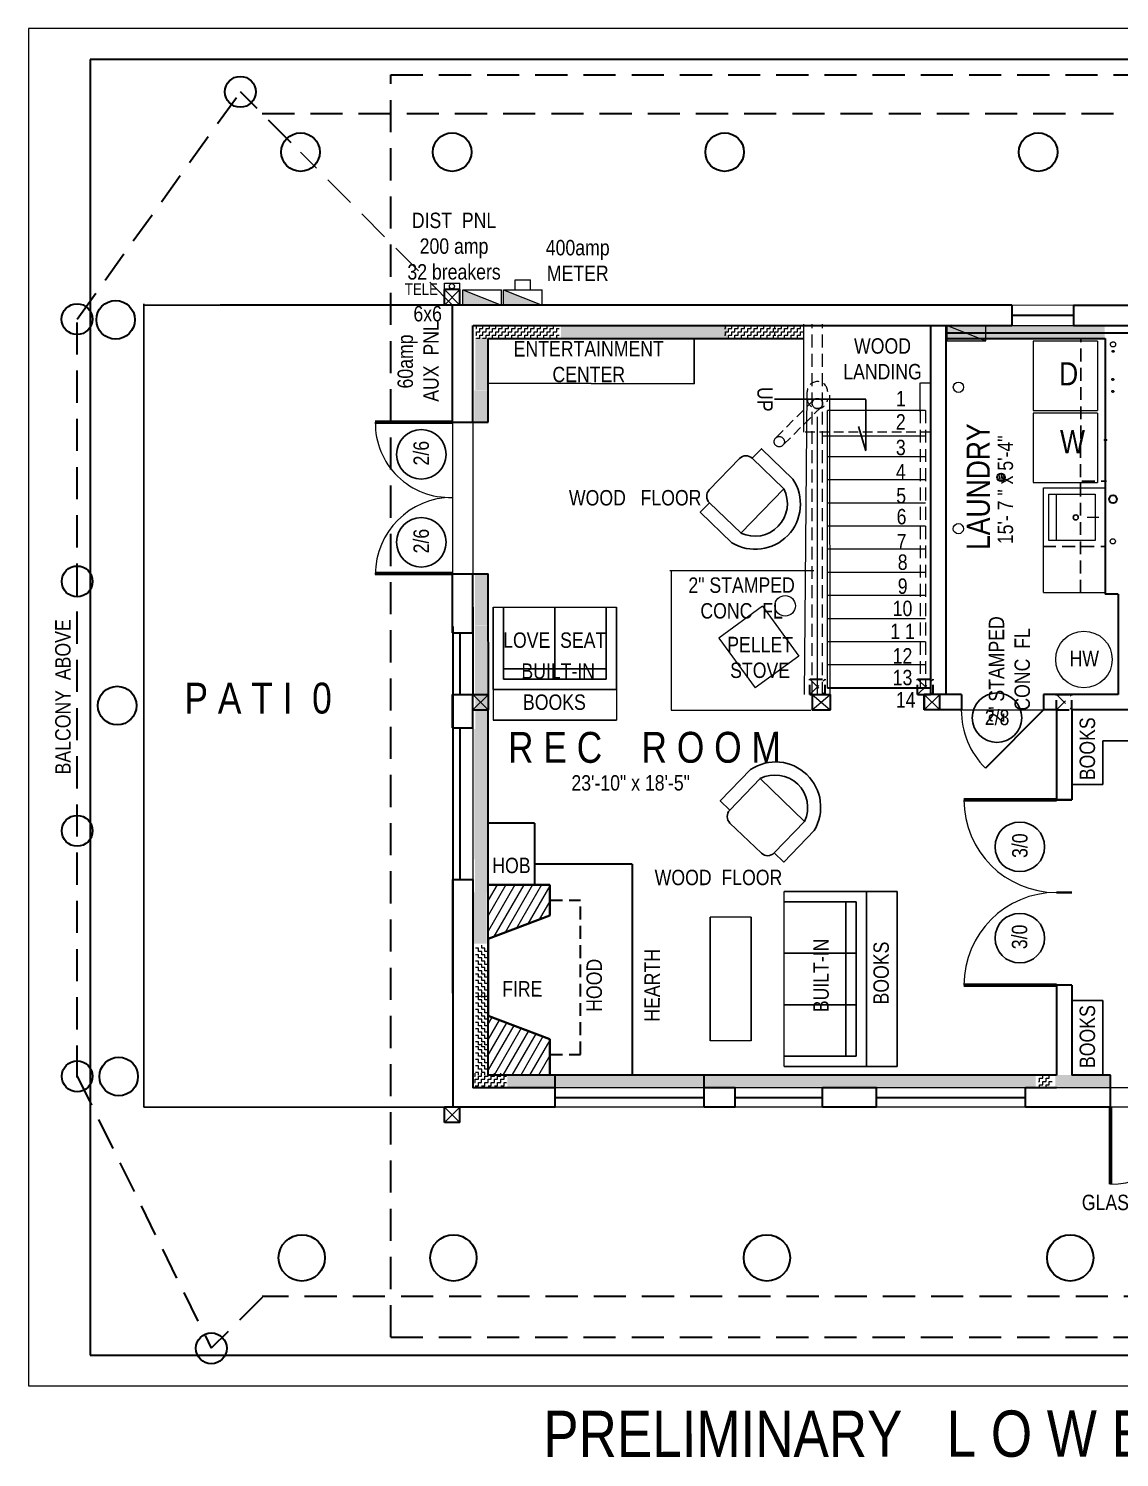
# Model space of a CAD drawing. Header units: inches. Extents: x -243 to 1912, y 329 to 1529.
# Drawn here: x -243 to 181, y 329 to 885 of the extents above; entities that cross this region are included whole.
import ezdxf

# ---------------------------------------------------------------- set-up
doc = ezdxf.new("R2010")
doc.units = ezdxf.units.IN
doc.header["$MEASUREMENT"] = 0
doc.linetypes.add('DASHDOT2', pattern=[0.5, 0.25, -0.125, 0, -0.125])
doc.linetypes.add('HIDDEN', pattern=[0.375, 0.25, -0.125])
for name, color, linetype, lineweight in [('APPLIANCES', 7, 'Continuous', 20), ('CONCRETE', 7, 'Continuous', 25), ('COUNTERTOPS', 7, 'Continuous', 20), ('DOORS', 7, 'Continuous', 60), ('ELEC SYMBOLS', 7, 'Continuous', 20), ('FURNITURE', 36, 'Continuous', 25), ('HVAC', 1, 'Continuous', 20), ('MASONRY', 14, 'Continuous', 30), ('PLUMBING', 5, 'Continuous', 20), ('ROOF', 7, 'HIDDEN', 30), ('STAIRS', 7, 'Continuous', 20), ('STAMPED  CONC  FL', 1, 'Continuous', 20), ('WALL FRAMING', 7, 'Continuous', 30), ('WALLS', 7, 'Continuous', 30), ('WINDOWS', 5, 'Continuous', 30)]:
    doc.layers.add(name, color=color, linetype=linetype, lineweight=lineweight)
for name, color, linetype in [('TEXT', 7, 'Continuous'), ('TEXT80', 15, 'Continuous'), ('TITLE BLOCK', 7, 'Continuous')]:
    doc.layers.add(name, color=color, linetype=linetype)
doc.styles.add('ARCHENT', font='technical.ttf', dxfattribs={"height": 6})

# ---------------------------------------------------------------- blocks, each defined once
blk = doc.blocks.new('A$C4B672F97')
at = {"layer": 'STAIRS', "color": 7, "linetype": 'HIDDEN', "lineweight": 9, "ltscale": 15}
for p, q in [((-3.14, 2.52), (-17.99, -12.33)), ((-0.31, -0.31), (-15.16, -15.16))]:
    blk.add_line(p, q, dxfattribs=at)
at = {"layer": 'STAIRS', "linetype": 'DASHDOT2', "lineweight": 9, "ltscale": 150}
for centre in [(-1.72, 1.1), (-16.57, -13.75)]:
    blk.add_circle(centre, 2, dxfattribs=at)
at = {"layer": 'STAIRS', "color": 7, "linetype": 'HIDDEN', "lineweight": 9, "ltscale": 15}
for centre, start, end in [((-1.72, 5.62), 0, 180), ((-1.72, 3.1), 180, 0)]:
    blk.add_arc(centre, 4, start, end, dxfattribs=at)

msp = doc.modelspace()

# ---------------------------------------------------------------- hatches: boundary and pattern name
at = {"layer": 'ELEC SYMBOLS', "linetype": 'Continuous', "lineweight": 20, "ltscale": 20}
for points in [[(-74.23, 783.28), (-74.23, 777.4), (-59.23, 777.4)], [(-58.4, 783.28), (-58.4, 777.4), (-43.4, 777.4)], [(129.19, 763.54), (114.19, 769.42), (114.19, 763.54)]]:
    msp.add_hatch(color=6, dxfattribs=at).paths.add_polyline_path(points)
at = {"layer": 'WALLS', "linetype": 'Continuous', "lineweight": 20, "ltscale": 20}
h = msp.add_hatch(dxfattribs=at)
h.set_pattern_fill('ZIGZAG', color=46, scale=10, style=0)
h.set_pattern_definition([(0, (-293.9503, -0.5141), (1.25, 1.25), [1.25, -1.25]), (90, (-292.7003, -0.5141), (-1.25, 1.25), [1.25, -1.25])])
h.paths.add_polyline_path([(-49.27, 764.38), (-49.27, 769.39), (-69.26, 769.39), (-69.26, 764.39)])
h = msp.add_hatch(dxfattribs=at)
h.set_pattern_fill('ZIGZAG', color=46, scale=10, style=0)
h.set_pattern_definition([(0, (-274.01, -0.5141), (1.25, 1.25), [1.25, -1.25]), (90, (-272.76, -0.5141), (-1.25, 1.25), [1.25, -1.25])])
h.paths.add_polyline_path([(-36.81, 764.38), (-36.81, 769.39), (-49.32, 769.39), (-49.32, 764.39)])
h = msp.add_hatch(dxfattribs=at)
h.set_pattern_fill('ZIGZAG', color=46, scale=10, style=0)
h.set_pattern_definition([(0, (-147.2187, -0.5), (1.25, 1.25), [1.25, -1.25]), (90, (-145.9687, -0.5), (-1.25, 1.25), [1.25, -1.25])])
h.paths.add_polyline_path([(10.46, 769.41), (-33.54, 769.42), (-33.54, 764.42), (10.46, 764.41)])
h.paths.add_polyline_path([(-33.54, 769.42), (-36.03, 769.42), (-36.03, 764.42), (-33.54, 764.42)])
h.paths.add_polyline_path([(14.46, 769.41), (10.46, 769.41), (10.46, 764.41), (14.46, 764.41)])
h.paths.add_polyline_path([(16.97, 769.41), (14.46, 769.41), (14.46, 764.41), (16.97, 764.41)])
h.paths.add_polyline_path([(28.47, 769.4), (16.97, 769.41), (16.97, 764.41), (28.47, 764.4)])
h.paths.add_polyline_path([(158.46, 769.4), (154.46, 769.4), (154.46, 764.39), (158.46, 764.39)])
h.paths.add_polyline_path([(175.47, 769.4), (158.46, 769.4), (158.46, 764.39), (175.47, 764.39)])
h.paths.add_polyline_path([(113.63, 769.4), (113.63, 764.4), (154.46, 764.39), (154.46, 769.4)])
h = msp.add_hatch(dxfattribs=at)
h.set_pattern_fill('ZIGZAG', color=46, scale=10, style=0)
h.set_pattern_definition([(0, (-197.1369, -0.5141), (1.25, 1.25), [1.25, -1.25]), (90, (-195.8869, -0.5141), (-1.25, 1.25), [1.25, -1.25])])
h.paths.add_polyline_path([(47.55, 764.38), (47.55, 769.39), (27.55, 769.39), (27.55, 764.39)])
h = msp.add_hatch(dxfattribs=at)
h.set_pattern_fill('ZIGZAG', color=46, scale=10, style=0)
h.set_pattern_definition([(0, (-177.8378, -0.5141), (1.25, 1.25), [1.25, -1.25]), (90, (-176.5878, -0.5141), (-1.25, 1.25), [1.25, -1.25])])
h.paths.add_polyline_path([(58.26, 764.38), (58.26, 769.39), (46.85, 769.39), (46.85, 764.39)])
h = msp.add_hatch(dxfattribs=at)
h.set_pattern_fill('ZIGZAG', color=46, scale=10, angle=90, style=0)
h.set_pattern_definition([(90, (700.4921, 470.9904), (-1.25, 1.25), [1.25, -1.25]), (180, (700.4921, 472.2404), (-1.25, -1.25), [1.25, -1.25])])
h.paths.add_polyline_path([(-69.42, 628.67), (-69.42, 584.67), (-64.42, 584.67), (-64.42, 628.67)])
h.paths.add_polyline_path([(-69.42, 584.67), (-69.42, 582.18), (-64.42, 582.18), (-64.42, 584.67)])
h.paths.add_polyline_path([(-69.42, 632.67), (-69.42, 628.67), (-64.42, 628.67), (-64.42, 632.67)])
h.paths.add_polyline_path([(-69.41, 744.31), (-64.4, 744.31), (-64.4, 764.68), (-69.41, 764.68)])
h.paths.add_polyline_path([(-64.42, 632.94), (-69.42, 632.94), (-69.42, 632.67), (-64.42, 632.67)])
h = msp.add_hatch(dxfattribs=at)
h.set_pattern_fill('ZIGZAG', color=46, scale=10, angle=90, style=0)
h.set_pattern_definition([(90, (700.097, 450.5605), (-1.25, 1.25), [1.25, -1.25]), (180, (700.097, 451.8105), (-1.25, -1.25), [1.25, -1.25])])
h.paths.add_polyline_path([(-69.81, 608.24), (-69.82, 564.24), (-64.82, 564.24), (-64.81, 608.24)])
h.paths.add_polyline_path([(-69.82, 564.24), (-69.82, 561.75), (-64.82, 561.75), (-64.82, 564.24)])
h.paths.add_polyline_path([(-69.81, 612.24), (-69.81, 608.24), (-64.81, 608.24), (-64.81, 612.24)])
h.paths.add_polyline_path([(-64.81, 612.51), (-69.81, 612.51), (-69.81, 612.24), (-64.81, 612.24)])
h.paths.add_polyline_path([(-69.8, 731.9), (-64.8, 731.9), (-64.8, 744.25), (-69.8, 744.25)])
h = msp.add_hatch(dxfattribs=at)
h.set_pattern_fill('ZIGZAG', color=46, scale=10, angle=90, style=0)
h.set_pattern_definition([(90, (700.392, 379.2916), (-1.25, 1.25), [1.25, -1.25]), (180, (700.392, 380.5416), (-1.25, -1.25), [1.25, -1.25])])
h.paths.add_polyline_path([(-69.51, 652.95), (-64.5, 652.95), (-64.5, 672.98), (-69.51, 672.98)])
h.paths.add_polyline_path([(-69.52, 536.93), (-64.52, 536.93), (-64.52, 536.97), (-69.52, 536.97)])
h = msp.add_hatch(dxfattribs=at)
h.set_pattern_fill('ZIGZAG', color=46, scale=10, angle=90, style=0)
h.set_pattern_definition([(90, (700.392, 359.1093), (-1.25, 1.25), [1.25, -1.25]), (180, (700.392, 360.3593), (-1.25, -1.25), [1.25, -1.25])])
h.paths.add_polyline_path([(-69.51, 632.77), (-64.5, 632.77), (-64.5, 652.8), (-69.51, 652.8)])
h.paths.add_polyline_path([(-69.52, 516.74), (-64.52, 516.74), (-64.52, 516.79), (-69.52, 516.79)])
h = msp.add_hatch(dxfattribs=at)
h.set_pattern_fill('ZIGZAG', color=46, scale=10, angle=90, style=0)
h.set_pattern_definition([(90, (700.392, 338.9417), (-1.25, 1.25), [1.25, -1.25]), (180, (700.392, 340.1917), (-1.25, -1.25), [1.25, -1.25])])
h.paths.add_polyline_path([(-69.52, 496.58), (-64.52, 496.58), (-64.52, 496.63), (-69.52, 496.63)])
h.paths.add_polyline_path([(-69.51, 625.9), (-64.5, 625.9), (-64.5, 632.63), (-69.51, 632.63)])
h = msp.add_hatch(dxfattribs=at)
h.set_pattern_fill('ZIGZAG', color=46, scale=10, angle=90, style=0)
h.set_pattern_definition([(90, (700.392, 275.12), (-1.25, 1.25), [1.25, -1.25]), (180, (700.392, 276.37), (-1.25, -1.25), [1.25, -1.25])])
h.paths.add_polyline_path([(-69.51, 548.78), (-64.5, 548.78), (-64.5, 568.81), (-69.51, 568.81)])
h.paths.add_polyline_path([(-69.52, 432.76), (-64.52, 432.76), (-64.52, 432.8), (-69.52, 432.8)])
h = msp.add_hatch(dxfattribs=at)
h.set_pattern_fill('ZIGZAG', color=46, scale=10, angle=90, style=0)
h.set_pattern_definition([(90, (699.8932, 255.2654), (-1.25, 1.25), [1.25, -1.25]), (180, (699.8932, 256.5154), (-1.25, -1.25), [1.25, -1.25])])
h.paths.add_polyline_path([(-70.01, 528.93), (-65, 528.93), (-65, 548.95), (-70.01, 548.95)])
h.paths.add_polyline_path([(-70.01, 412.9), (-65.01, 412.9), (-65.01, 412.95), (-70.01, 412.95)])
h = msp.add_hatch(dxfattribs=at)
h.set_pattern_fill('ZIGZAG', color=46, scale=10, angle=90, style=0)
h.set_pattern_definition([(90, (700.5881, 234.691), (-1.25, 1.25), [1.25, -1.25]), (180, (700.5881, 235.941), (-1.25, -1.25), [1.25, -1.25])])
h.paths.add_polyline_path([(-69.31, 508.01), (-64.31, 508.01), (-64.3, 528.38), (-69.31, 528.38)])
h = msp.add_hatch(dxfattribs=at)
h.set_pattern_fill('ZIGZAG', color=46, scale=10, angle=90, style=0)
h.set_pattern_definition([(90, (700.5881, 215.8317), (-1.25, 1.25), [1.25, -1.25]), (180, (700.5881, 217.0817), (-1.25, -1.25), [1.25, -1.25])])
h.paths.add_polyline_path([(-69.31, 489.15), (-64.31, 489.15), (-64.3, 509.52), (-69.31, 509.52)])
h = msp.add_hatch(dxfattribs=at)
h.set_pattern_fill('ZIGZAG', color=46, scale=10, angle=90, style=0)
h.set_pattern_definition([(90, (700.5881, 196.42), (-1.25, 1.25), [1.25, -1.25]), (180, (700.5881, 197.67), (-1.25, -1.25), [1.25, -1.25])])
h.paths.add_polyline_path([(-69.31, 477.9), (-64.31, 477.9), (-64.3, 490.11), (-69.31, 490.11)])
h = msp.add_hatch(dxfattribs=at)
h.set_pattern_fill('ZIGZAG', color=46, scale=10, style=0)
h.set_pattern_definition([(0, (-294.4676, -291.2604), (1.25, 1.25), [1.25, -1.25]), (90, (-293.2176, -291.2604), (-1.25, 1.25), [1.25, -1.25])])
h.paths.add_polyline_path([(-57.27, 473.64), (-57.27, 478.64), (-69.78, 478.64), (-69.78, 473.64)])
h = msp.add_hatch(dxfattribs=at)
h.set_pattern_fill('ZIGZAG', color=46, scale=10, style=0)
h.set_pattern_definition([(0, (-310.6555, -0.0402), (1.25, 1.25), [1.25, -1.25]), (90, (-309.4055, -0.0402), (-1.25, 1.25), [1.25, -1.25])])
h.paths.add_polyline_path([(-52.97, 477.86), (-56.97, 477.86), (-56.97, 472.86), (-52.97, 472.86)])
h.paths.add_polyline_path([(-8.97, 477.86), (-52.97, 477.86), (-52.97, 472.86), (-8.97, 472.86)])
h.paths.add_polyline_path([(-4.97, 477.86), (-8.97, 477.86), (-8.97, 472.86), (-4.97, 472.86)])
h.paths.add_polyline_path([(-3.47, 477.86), (-4.97, 477.86), (-4.97, 472.86), (-3.47, 472.86)])
h.paths.add_polyline_path([(29.53, 477.86), (-3.47, 477.86), (-3.47, 472.86), (29.53, 472.86)])
h.paths.add_polyline_path([(39.03, 477.86), (29.53, 477.86), (29.53, 472.86), (39.03, 472.86)])
h.paths.add_polyline_path([(43.03, 477.86), (39.03, 477.86), (39.03, 472.86), (43.03, 472.86)])
h.paths.add_polyline_path([(56.03, 477.86), (43.03, 477.86), (43.03, 472.86), (56.03, 472.86)])
h.paths.add_polyline_path([(63.75, 477.86), (63.75, 472.86), (85.03, 472.86), (85.03, 477.86)])
h = msp.add_hatch(dxfattribs=at)
h.set_pattern_fill('ZIGZAG', color=46, scale=10, style=0)
h.set_pattern_definition([(0, (-218.1047, -0.0402), (1.25, 1.25), [1.25, -1.25]), (90, (-216.8547, -0.0402), (-1.25, 1.25), [1.25, -1.25])])
h.paths.add_polyline_path([(39.58, 477.86), (35.58, 477.86), (35.58, 472.86), (39.58, 472.86)])
h.paths.add_polyline_path([(83.58, 477.86), (39.58, 477.86), (39.58, 472.86), (83.58, 472.86)])
h.paths.add_polyline_path([(87.58, 477.86), (83.58, 477.86), (83.58, 472.86), (87.58, 472.86)])
h.paths.add_polyline_path([(89.08, 477.86), (87.58, 477.86), (87.58, 472.86), (89.08, 472.86)])
h.paths.add_polyline_path([(122.08, 477.86), (89.08, 477.86), (89.08, 472.86), (122.08, 472.86)])
h.paths.add_polyline_path([(131.58, 477.86), (122.08, 477.86), (122.08, 472.86), (131.58, 472.86)])
h.paths.add_polyline_path([(135.58, 477.86), (131.58, 477.86), (131.58, 472.86), (135.58, 472.86)])
h.paths.add_polyline_path([(148.58, 477.86), (135.58, 477.86), (135.58, 472.86), (148.58, 472.86)])
h.paths.add_polyline_path([(21.29, 477.86), (21.29, 472.86), (35.58, 472.86), (35.58, 477.86)])
h.paths.add_polyline_path([(156.3, 477.86), (156.3, 472.86), (177.58, 472.86), (177.58, 477.86)])
h = msp.add_hatch(dxfattribs=at)
h.set_pattern_fill('ZIGZAG', color=46, scale=10, style=0)
h.set_pattern_definition([(360, (-123.604, -292.1177), (1.25, 1.25), [1.25, -1.25]), (90, (-122.354, -292.1177), (-1.25, 1.25), [1.25, -1.25])])
h.paths.add_polyline_path([(154.96, 472.78), (154.96, 477.78), (149.72, 477.78), (149.72, 472.78)])

# ---------------------------------------------------------------- linework, layer by layer
at = {"layer": 'APPLIANCES', "color": 7, "linetype": 'Continuous', "lineweight": 20, "ltscale": 20}
for p, q in [((172.68, 763.36), (147.68, 763.36)), ((147.68, 763.36), (147.68, 736.36)), ((172.68, 763.36), (172.68, 736.36)), ((147.68, 736.36), (172.68, 736.36)), ((172.68, 735.39), (147.68, 735.39)), ((147.68, 735.39), (147.68, 708.39)), ((172.68, 735.39), (172.68, 708.39)), ((147.68, 708.39), (172.68, 708.39))]:
    msp.add_line(p, q, dxfattribs=at)
at = {"layer": 'CONCRETE', "ltscale": 15}
for p, q in [((-198.32, 465.4), (-198.32, 777.9)), ((-198.32, 777.4), (-78.32, 777.4)), ((-78.32, 465.4), (-198.32, 465.4))]:
    msp.add_line(p, q, dxfattribs=at)
at = {"layer": 'COUNTERTOPS', "linetype": 'Continuous', "ltscale": 20}
for p, q in [((151.68, 665.55), (151.69, 706.26)), ((151.69, 706.26), (175.68, 706.26)), ((151.68, 665.55), (175.68, 665.55))]:
    msp.add_line(p, q, dxfattribs=at)
at = {"layer": 'DOORS', "color": 5, "linetype": 'Continuous', "ltscale": 15}
for p, q in [((-78.32, 731.9), (-108.32, 731.9)), ((-78.32, 672.99), (-108.32, 672.99)), ((177.67, 465.4), (177.67, 435.4))]:
    msp.add_line(p, q, dxfattribs=at)
at = {"layer": 'DOORS', "linetype": 'Continuous', "ltscale": 15}
for p, q in [((156.68, 584.9), (120.68, 584.9)), ((156.68, 512.9), (120.68, 512.9))]:
    msp.add_line(p, q, dxfattribs=at)
at = {"layer": 'DOORS', "color": 7, "linetype": 'Continuous', "lineweight": 5, "ltscale": 15}
for centre, radius, start, end in [((-79.49, 731.41), 28.83, 179.0338, 272.3331), ((-78.32, 672.58), 30, 90, 180), ((156.68, 584.9), 36, 180, 270), ((156.68, 512.9), 36, 90, 180), ((177.67, 465.4), 30, 270, 0)]:
    msp.add_arc(centre, radius, start, end, dxfattribs=at)
at = {"layer": 'DOORS', "linetype": 'Continuous', "lineweight": 5, "ltscale": 15}
msp.add_arc((151.66, 619.9), 32, 180, 225.0317, dxfattribs=at)
at = {"layer": 'ELEC SYMBOLS', "color": 6, "linetype": 'Continuous', "lineweight": 20, "ltscale": 20}
for p, q in [((-81.36, 783.41), (-81.4, 785.86)), ((-81.4, 785.86), (-75.4, 785.86)), ((-75.42, 783.39), (-75.4, 785.86)), ((-53.9, 783.28), (-53.9, 787.16)), ((-53.9, 787.16), (-47.9, 787.16)), ((-47.9, 783.28), (-47.9, 787.16)), ((-74.23, 777.4), (-74.23, 783.28)), ((-74.23, 783.28), (-59.23, 783.28)), ((-74.23, 783.28), (-59.23, 777.4)), ((-59.23, 777.4), (-59.23, 783.28)), ((-58.4, 777.4), (-58.4, 783.28)), ((-58.4, 783.28), (-43.4, 783.28)), ((-58.4, 783.28), (-43.4, 777.4)), ((-43.4, 777.4), (-43.4, 783.28)), ((114.19, 763.54), (114.19, 769.42)), ((114.19, 769.42), (129.19, 769.42)), ((114.19, 769.42), (129.19, 763.54)), ((129.19, 763.54), (129.19, 769.42)), ((114.19, 763.54), (129.19, 763.54))]:
    msp.add_line(p, q, dxfattribs=at)
at = {"layer": 'ELEC SYMBOLS', "color": 6, "lineweight": 20, "ltscale": 15}
msp.add_circle((-78.51, 784.74), 1, dxfattribs=at)
at = {"layer": 'FURNITURE', "linetype": 'Continuous', "ltscale": 15}
for p, q in [((15.68, 764.39), (15.68, 746.8)), ((174.68, 607.9), (174.68, 590.9)), ((174.68, 506.9), (174.68, 477.9))]:
    msp.add_line(p, q, dxfattribs=at)
at = {"layer": 'FURNITURE', "linetype": 'HIDDEN', "ltscale": 20}
for p, q in [((166.01, 665.49), (166.17, 764.41)), ((166.6, 708.93), (176.16, 708.93)), ((151.41, 683.55), (175.68, 683.55))]:
    msp.add_line(p, q, dxfattribs=at)
at = {"layer": 'FURNITURE', "ltscale": 15}
for p, q in [((15.68, 746.8), (-64.44, 746.97)), ((207.67, 607.9), (174.68, 607.9)), ((174.68, 590.9), (162.68, 590.9)), ((174.68, 506.9), (162.68, 506.9))]:
    msp.add_line(p, q, dxfattribs=at)
at = {"layer": 'FURNITURE', "linetype": 'Continuous', "ltscale": 0.75}
for p, q in [((21.57, 705.49), (33.33, 717.7)), ((50.61, 705.97), (33.95, 688.67)), ((41.4, 593.2), (58.7, 576.55)), ((41.88, 564.17), (29.67, 575.93))]:
    msp.add_line(p, q, dxfattribs=at)
at = {"layer": 'FURNITURE', "linetype": 'Continuous', "ltscale": 20}
for p, q in [((-62.44, 627.9), (-62.44, 659.9)), ((-58.44, 631.9), (-58.44, 659.9)), ((-38.44, 659.9), (-38.44, 631.9)), ((-18.44, 659.9), (-18.44, 631.9)), ((-14.44, 659.9), (-14.44, 627.9)), ((-18.44, 635.9), (-58.44, 635.9)), ((-18.44, 631.9), (-58.44, 631.9)), ((-14.44, 627.9), (-62.44, 627.9)), ((-14.44, 615.9), (-62.44, 615.9)), ((50.74, 549.24), (94.74, 549.24)), ((50.74, 545.24), (78.74, 545.24)), ((74.74, 545.24), (74.74, 485.24)), ((78.74, 545.24), (78.74, 485.24)), ((82.74, 549.24), (82.74, 481.24)), ((94.74, 549.24), (94.74, 481.24)), ((21.9, 539.24), (21.9, 491.24)), ((37.9, 539.24), (37.9, 491.24)), ((50.74, 525.24), (78.74, 525.24)), ((50.74, 505.24), (78.74, 505.24)), ((50.74, 505.24), (78.74, 505.24)), ((50.74, 505.24), (78.74, 505.24)), ((78.74, 485.24), (50.74, 485.24)), ((50.74, 485.24), (78.74, 485.24)), ((50.74, 485.24), (78.74, 485.24)), ((94.74, 481.24), (50.74, 481.24))]:
    msp.add_line(p, q, dxfattribs=at)
at = {"layer": 'FURNITURE', "color": 46, "linetype": 'Continuous', "lineweight": 20, "ltscale": 20}
for p, q in [((-62.44, 659.9), (-14.44, 659.9)), ((50.74, 481.24), (50.74, 549.24))]:
    msp.add_line(p, q, dxfattribs=at)
at = {"layer": 'FURNITURE', "linetype": 'Continuous', "lineweight": 9, "ltscale": 20}
for p, q in [((-62.44, 627.9), (-62.44, 615.9)), ((-14.44, 627.9), (-14.44, 615.9)), ((37.9, 539.24), (21.9, 539.24)), ((37.9, 491.24), (21.9, 491.24))]:
    msp.add_line(p, q, dxfattribs=at)
at = {"layer": 'FURNITURE', "linetype": 'Continuous', "ltscale": 0.75}
for points in [[(50.61, 705.97), (50.61, 705.97), (38.32, 717.79), (41.89, 721.5), (54.18, 709.67)], [(33.97, 688.67), (33.97, 688.67), (21.68, 700.5), (18.11, 696.79), (30.4, 684.96)], [(41.4, 593.2), (41.4, 593.2), (29.58, 580.92), (25.87, 584.49), (37.7, 596.77)], [(58.7, 576.56), (58.7, 576.56), (46.87, 564.28), (50.58, 560.71), (62.41, 572.99)]]:
    msp.add_lwpolyline(points, dxfattribs=at)
for centre, radius, start, end in [((35.87, 715.25), 3.53, 46.0859, 136.0859), ((39.5, 699.99), 17.58, 238.7663, 33.4056), ((39.31, 700.17), 12.69, 245.0105, 27.1613), ((24.13, 703.04), 3.53, 136.0859, 226.0859), ((47.38, 582.09), 17.58, 328.7663, 123.4056), ((47.2, 581.91), 12.69, 335.0105, 117.1613), ((32.12, 578.47), 3.53, 136.0859, 226.0859), ((44.33, 566.73), 3.53, 226.0859, 316.0859)]:
    msp.add_arc(centre, radius, start, end, dxfattribs=at)
at = {"layer": 'HVAC', "ltscale": 15}
for p, q in [((42.32, 660.26), (25.35, 647.89)), ((42.32, 660.26), (56.45, 640.87)), ((25.35, 647.89), (39.48, 628.5)), ((56.45, 640.87), (39.48, 628.5))]:
    msp.add_line(p, q, dxfattribs=at)
at = {"layer": 'HVAC', "lineweight": 20, "ltscale": 15}
msp.add_circle((51.12, 660.41), 4, dxfattribs=at)
at = {"layer": 'MASONRY', "color": 1, "linetype": 'Continuous', "lineweight": 30, "ltscale": 15}
for p, q in [((-46.44, 575.9), (-64.44, 575.9)), ((-8.44, 559.9), (-46.44, 559.9))]:
    msp.add_line(p, q, dxfattribs=at)
at = {"layer": 'MASONRY', "color": 1, "linetype": 'Continuous', "lineweight": 30, "ltscale": 20}
for p, q in [((-46.44, 575.9), (-46.44, 551.9)), ((-8.44, 559.9), (-8.44, 477.9))]:
    msp.add_line(p, q, dxfattribs=at)
at = {"layer": 'MASONRY', "color": 1, "linetype": 'Continuous', "lineweight": 40, "ltscale": 15}
for p, q in [((-40.44, 551.9), (-64.44, 551.9)), ((-40.44, 551.9), (-40.44, 539.9)), ((-64.44, 530.9), (-64.44, 500.9)), ((-40.44, 491.9), (-40.44, 477.9))]:
    msp.add_line(p, q, dxfattribs=at)
at = {"layer": 'MASONRY', "color": 1, "linetype": 'Continuous', "lineweight": 9, "ltscale": 20}
for p, q in [((-54.05, 551.9), (-64.44, 533.9)), ((-60.97, 551.9), (-64.44, 545.9)), ((-57.51, 551.9), (-64.44, 539.9)), ((-50.58, 551.9), (-62.23, 531.73)), ((-47.12, 551.9), (-57.81, 533.39)), ((-43.65, 551.9), (-53.38, 535.04)), ((-40.44, 551.47), (-48.96, 536.7)), ((-40.44, 545.47), (-44.54, 538.36)), ((-63.01, 500.37), (-64.44, 497.9)), ((-60.17, 499.3), (-64.44, 491.9)), ((-57.32, 498.23), (-64.44, 485.9)), ((-54.47, 497.16), (-64.44, 479.9)), ((-51.62, 496.09), (-62.13, 477.9)), ((-48.78, 495.03), (-58.66, 477.9)), ((-45.93, 493.96), (-55.2, 477.9)), ((-43.08, 492.89), (-51.74, 477.9)), ((-40.44, 491.47), (-48.27, 477.9)), ((-40.44, 485.47), (-44.81, 477.9))]:
    msp.add_line(p, q, dxfattribs=at)
at = {"layer": 'MASONRY', "color": 1, "linetype": 'HIDDEN', "lineweight": 30, "ltscale": 20}
for p, q in [((-40.44, 545.9), (-28.44, 545.9)), ((-28.44, 485.9), (-28.44, 545.9)), ((-40.44, 485.9), (-28.44, 485.9))]:
    msp.add_line(p, q, dxfattribs=at)
at = {"layer": 'MASONRY', "color": 1, "linetype": 'Continuous', "lineweight": 40, "ltscale": 20}
for p, q in [((-40.44, 539.9), (-64.44, 530.9)), ((-40.44, 491.9), (-64.44, 500.9))]:
    msp.add_line(p, q, dxfattribs=at)
at = {"layer": 'PLUMBING', "color": 3, "linetype": 'Continuous', "lineweight": 20, "ltscale": 20}
for p, q in [((135.13, 711.53), (135.08, 709.24)), ((134.42, 711.13), (134.45, 709.74)), ((135.82, 711.1), (135.73, 709.72))]:
    msp.add_line(p, q, dxfattribs=at)
at = {"layer": 'PLUMBING', "color": 3, "linetype": 'Continuous', "lineweight": 30, "ltscale": 20}
msp.add_line((135.13, 710.41), (135.13, 710.41), dxfattribs=at)
msp.add_line((135.13, 710.41), (135.13, 710.41), dxfattribs=at)
at = {"layer": 'PLUMBING'}
for p, q in [((153.68, 703.81), (171.68, 703.81)), ((153.68, 685.81), (153.68, 703.81)), ((156.68, 685.81), (156.68, 703.81)), ((171.68, 703.81), (171.68, 685.81)), ((171.68, 685.81), (153.68, 685.81))]:
    msp.add_line(p, q, dxfattribs=at)
at = {"layer": 'PLUMBING', "lineweight": 9}
msp.add_line((173.18, 694.81), (168.68, 694.81), dxfattribs=at)
at = {"layer": 'PLUMBING', "linetype": 'HIDDEN', "lineweight": 20, "ltscale": 25}
for centre, radius in [((178.72, 762.09), 1), ((178.72, 759.4), 0.375), ((178.6, 748.48), 0.375), ((178.6, 743.81), 0.375)]:
    msp.add_circle(centre, radius, dxfattribs=at)
at = {"layer": 'PLUMBING', "color": 3, "lineweight": 20, "ltscale": 15}
for centre in [(118.55, 745.42), (118.55, 745.42), (118.52, 690.42), (118.52, 690.42)]:
    msp.add_circle(centre, 2, dxfattribs=at)
at = {"layer": 'PLUMBING', "color": 128, "linetype": 'HIDDEN', "lineweight": 20, "ltscale": 25}
msp.add_circle((175.76, 724.93), 0.375, dxfattribs=at)
at = {"layer": 'PLUMBING', "color": 3, "linetype": 'Continuous', "lineweight": 30, "ltscale": 15}
msp.add_circle((135.13, 710.41), 1.5, dxfattribs=at)
at = {"layer": 'PLUMBING', "linetype": 'Continuous', "lineweight": 30, "ltscale": 15}
msp.add_circle((178.69, 701.9), 1.5, dxfattribs=at)
at = {"layer": 'PLUMBING', "lineweight": -3}
msp.add_circle((164.18, 694.81), 1, dxfattribs=at)
at = {"layer": 'PLUMBING', "lineweight": 20, "ltscale": 15}
msp.add_circle((178.61, 685.5), 1, dxfattribs=at)
at = {"layer": 'PLUMBING', "linetype": 'Continuous', "lineweight": 20, "ltscale": 15}
msp.add_circle((167.38, 639.57), 11, dxfattribs=at)
at = {"layer": 'ROOF', "linetype": 'HIDDEN', "ltscale": 50}
for p, q in [((-102.32, 375.9), (-102.32, 866.9)), ((-102.32, 866.9), (425.68, 866.9)), ((-102.32, 375.9), (425.68, 375.9))]:
    msp.add_line(p, q, dxfattribs=at)
at = {"layer": 'STAIRS', "linetype": 'Continuous', "lineweight": 20, "ltscale": 15}
for p, q in [((58.26, 769.92), (58.24, 727.92)), ((103.72, 735.94), (103.72, 747.17)), ((58.68, 625.9), (59.68, 743.63)), ((68.68, 625.9), (68.55, 742.31)), ((63.68, 625.9), (63.68, 733.9)), ((67.61, 628.4), (67.61, 736.4)), ((105.68, 726.4), (65.43, 726.4))]:
    msp.add_line(p, q, dxfattribs=at)
at = {"layer": 'STAIRS', "color": 7, "linetype": 'Continuous', "lineweight": 9, "ltscale": 20}
msp.add_line((103.78, 747.17), (107.78, 747.17), dxfattribs=at)
msp.add_line((103.78, 747.17), (107.78, 747.17), dxfattribs=at)
at = {"layer": 'STAIRS', "lineweight": 20, "ltscale": 15}
for p, q in [((105.68, 736.4), (67.61, 736.4)), ((105.68, 718.4), (67.61, 718.4)), ((105.68, 709.4), (67.61, 709.4)), ((105.68, 700.4), (67.61, 700.4)), ((105.68, 691.4), (67.61, 691.4)), ((105.68, 682.4), (67.61, 682.4)), ((105.68, 673.4), (67.61, 673.4)), ((105.68, 664.4), (67.61, 664.4)), ((105.68, 655.4), (67.61, 655.4)), ((105.68, 646.4), (67.61, 646.4)), ((105.68, 637.4), (67.61, 637.4))]:
    msp.add_line(p, q, dxfattribs=at)
at = {"layer": 'STAIRS', "linetype": 'HIDDEN', "lineweight": 9, "ltscale": 20}
for p, q in [((103.72, 736.4), (103.72, 628.4)), ((105.68, 736.4), (105.68, 628.4))]:
    msp.add_line(p, q, dxfattribs=at)
at = {"layer": 'STAIRS', "linetype": 'HIDDEN', "lineweight": 20, "ltscale": 15}
msp.add_line((107.63, 727.92), (58.24, 727.92), dxfattribs=at)
at = {"layer": 'STAMPED  CONC  FL', "ltscale": 15}
for p, q in [((62.27, 674.03), (6.27, 674.03)), ((6.83, 674.03), (6.83, 619.77)), ((6.83, 619.77), (61.27, 619.77))]:
    msp.add_line(p, q, dxfattribs=at)
at = {"layer": 'TEXT', "linetype": 'Continuous', "ltscale": 15}
for p, q in [((46.99, 740.82), (82.57, 740.82)), ((82.57, 740.71), (82.57, 720.96)), ((82.57, 720.74), (79.71, 730.21))]:
    msp.add_line(p, q, dxfattribs=at)
for centre in [(-90.42, 719.33), (-90.42, 685.13), (133.55, 616.89), (142.43, 566.66), (142.43, 531.14)]:
    msp.add_circle(centre, 9.63, dxfattribs=at)
at = {"layer": 'TITLE BLOCK', "color": 7, "linetype": 'Continuous', "lineweight": 0, "ltscale": 0.5}
for p, q in [((572.77, 884.95), (-243.22, 884.95)), ((-243.22, 884.95), (-243.22, 356.95)), ((-243.22, 356.95), (572.77, 356.95))]:
    msp.add_line(p, q, dxfattribs=at)
at = {"layer": 'TITLE BLOCK', "color": 7, "linetype": 'Continuous', "lineweight": 30, "ltscale": 0.5}
for p, q in [((-219.22, 872.95), (-219.22, 368.95)), ((560.77, 872.95), (-219.22, 872.95)), ((-219.22, 368.95), (560.77, 368.95))]:
    msp.add_line(p, q, dxfattribs=at)
at = {"layer": 'WALL FRAMING', "linetype": 'HIDDEN', "ltscale": 50}
for p, q in [((-224.37, 771.91), (-160.83, 860.35)), ((-141.03, 840.55), (-160.83, 860.35)), ((-152.32, 851.9), (401.68, 851.9)), ((-224.32, 476.9), (-224.37, 771.91)), ((-224.32, 477.4), (-172.12, 371.6)), ((-152.32, 391.4), (-172.12, 371.6)), ((401.68, 391.77), (-152.32, 391.77))]:
    msp.add_line(p, q, dxfattribs=at)
at = {"layer": 'WALL FRAMING', "linetype": 'HIDDEN', "lineweight": 9, "ltscale": 50}
msp.add_line((-78.32, 777.4), (-137.42, 836.9), dxfattribs=at)
at = {"layer": 'WALL FRAMING', "ltscale": 15}
for p, q in [((-81.45, 777.4), (-81.45, 783.4)), ((-75.45, 783.4), (-81.45, 783.4)), ((-81.45, 777.4), (-81.45, 783.4)), ((-75.45, 777.4), (-75.45, 783.4)), ((139.3, 777.38), (-168.74, 777.32)), ((-75.45, 777.4), (-81.45, 777.4)), ((-78.32, 731.9), (-78.32, 777.4)), ((139.3, 777.43), (139.3, 769.43)), ((163.29, 777.34), (217.73, 777.32)), ((163.3, 777.43), (163.3, 769.43)), ((-70.32, 731.9), (-70.32, 769.4)), ((-70.32, 731.9), (-70.32, 769.4)), ((-70.23, 769.43), (139.3, 769.43)), ((163.3, 769.39), (217.73, 769.4)), ((-64.44, 731.9), (-64.44, 764.4)), ((-64.44, 764.4), (58.26, 764.39)), ((113.63, 766.57), (393.69, 766.54)), ((113.63, 764.42), (175.69, 764.4)), ((175.69, 764.4), (175.68, 664.92)), ((-78.32, 731.9), (-70.32, 731.9)), ((-70.46, 731.9), (-64.44, 731.9)), ((-78.32, 649.9), (-78.32, 672.9)), ((-78.32, 672.9), (-70.32, 672.9)), ((-70.46, 672.9), (-64.44, 672.9)), ((-70.32, 649.9), (-70.32, 672.9)), ((-64.32, 619.9), (-64.44, 672.9)), ((180.68, 664.92), (175.68, 664.92)), ((180.68, 664.92), (180.68, 625.9)), ((-70.32, 659.89), (-70.32, 625.9)), ((-78.17, 652.39), (-78.17, 465.4)), ((-78.32, 649.9), (-70.32, 649.9)), ((107.63, 628.4), (67.61, 628.4)), ((-78.32, 612.9), (-78.32, 625.9)), ((-78.32, 625.9), (-70.32, 625.9)), ((-70.32, 612.9), (-70.32, 625.9)), ((61.68, 625.9), (61.68, 619.9)), ((68.68, 625.9), (68.68, 619.9)), ((119.68, 625.9), (105.25, 625.93)), ((105.25, 625.9), (105.25, 619.9)), ((119.68, 625.9), (119.68, 619.9)), ((180.68, 625.92), (151.68, 625.9)), ((151.68, 625.9), (151.68, 619.9)), ((-64.44, 477.9), (-64.44, 619.9)), ((119.66, 619.9), (105.25, 619.9)), ((151.7, 619.92), (129.07, 597.29)), ((156.68, 619.9), (151.7, 619.9)), ((210.68, 619.9), (162.68, 619.9)), ((-78.32, 612.9), (-70.32, 612.9)), ((-78.32, 553.9), (-70.32, 553.9)), ((-70.32, 553.9), (-70.32, 472.9)), ((-38.32, 472.9), (-70.32, 472.9)), ((156.68, 477.9), (-64.4, 477.9)), ((-38.32, 465.4), (-38.32, 477.9)), ((19.68, 465.4), (19.68, 477.9)), ((31.68, 472.9), (19.68, 472.9)), ((31.68, 465.4), (31.68, 472.9)), ((65.68, 465.4), (65.68, 472.9)), ((86.68, 472.9), (65.68, 472.9)), ((86.68, 465.4), (86.68, 472.9)), ((156.68, 472.9), (144.68, 472.9)), ((144.68, 465.4), (144.68, 472.9)), ((156.68, 472.9), (156.68, 472.9)), ((177.67, 477.9), (162.68, 477.9)), ((177.67, 465.4), (177.67, 477.9)), ((-81.45, 459.4), (-81.45, 465.4)), ((-75.45, 465.4), (-81.45, 465.4)), ((-81.45, 459.4), (-81.45, 465.4)), ((-38.32, 465.4), (-78.17, 465.4)), ((-75.45, 459.4), (-75.45, 465.4)), ((31.68, 465.4), (19.68, 465.4)), ((86.68, 465.4), (65.68, 465.4)), ((177.67, 465.4), (144.68, 465.4)), ((-75.45, 459.4), (-81.45, 459.4))]:
    msp.add_line(p, q, dxfattribs=at)
at = {"layer": 'WALL FRAMING', "lineweight": 20, "ltscale": 15}
for p, q in [((139.3, 777.43), (163.3, 777.41)), ((139.3, 769.43), (163.3, 769.41))]:
    msp.add_line(p, q, dxfattribs=at)
at = {"layer": 'WALL FRAMING', "color": 6, "ltscale": 15}
for p, q in [((107.63, 769.43), (107.63, 625.9)), ((113.63, 769.43), (113.63, 625.9))]:
    msp.add_line(p, q, dxfattribs=at)
at = {"layer": 'WALL FRAMING', "color": 1, "linetype": 'HIDDEN', "lineweight": 30, "ltscale": 15}
for p, q in [((60.68, 625.9), (60.68, 631.9)), ((66.68, 625.9), (66.68, 631.9)), ((102.68, 625.9), (102.68, 631.9)), ((108.68, 625.9), (108.68, 631.9)), ((156.67, 619.9), (156.67, 625.9)), ((162.67, 619.9), (162.67, 625.9))]:
    msp.add_line(p, q, dxfattribs=at)
at = {"layer": 'WALL FRAMING', "color": 1, "linetype": 'HIDDEN', "lineweight": 9, "ltscale": 20}
for p, q in [((60.68, 631.9), (66.68, 625.9)), ((60.68, 625.9), (66.68, 631.9)), ((102.68, 631.9), (108.68, 625.9)), ((102.68, 625.9), (108.68, 631.9)), ((156.67, 625.9), (162.67, 619.9)), ((156.67, 619.9), (162.67, 625.9))]:
    msp.add_line(p, q, dxfattribs=at)
at = {"layer": 'WALL FRAMING', "color": 1, "linetype": 'HIDDEN', "lineweight": 30, "ltscale": 20}
for p, q in [((60.68, 631.9), (66.68, 631.9)), ((102.68, 631.9), (108.68, 631.9)), ((60.68, 625.9), (66.68, 625.9)), ((102.68, 625.9), (108.68, 625.9)), ((156.67, 625.9), (162.67, 625.9)), ((156.67, 619.9), (162.67, 619.9))]:
    msp.add_line(p, q, dxfattribs=at)
at = {"layer": 'WALL FRAMING', "color": 7, "linetype": 'Continuous', "lineweight": 9, "ltscale": 20}
for p, q in [((-70.32, 625.9), (-64.44, 619.9)), ((-70.32, 619.9), (-64.32, 625.9))]:
    msp.add_line(p, q, dxfattribs=at)
at = {"layer": 'WALL FRAMING', "color": 6, "linetype": 'Continuous', "lineweight": 30, "ltscale": 15}
for p, q in [((105.25, 619.93), (105.25, 625.93)), ((111.25, 619.9), (111.25, 625.9))]:
    msp.add_line(p, q, dxfattribs=at)
at = {"layer": 'WALL FRAMING', "color": 6, "linetype": 'Continuous', "lineweight": 9, "ltscale": 20}
for p, q in [((105.25, 625.9), (111.25, 619.9)), ((105.25, 619.9), (111.25, 625.9))]:
    msp.add_line(p, q, dxfattribs=at)
at = {"layer": 'WALL FRAMING', "linetype": 'Continuous', "ltscale": 15}
msp.add_line((-78.32, 553.9), (-78.17, 465.4), dxfattribs=at)
at = {"layer": 'WALL FRAMING', "lineweight": 9, "ltscale": 15}
for p, q in [((19.68, 472.9), (-38.32, 472.9)), ((65.68, 472.9), (31.68, 472.9)), ((144.68, 472.9), (86.68, 472.9)), ((230.68, 472.9), (156.68, 472.9)), ((19.68, 465.4), (-38.32, 465.4)), ((65.68, 465.4), (31.68, 465.4)), ((144.68, 465.4), (86.68, 465.4)), ((237.67, 465.4), (177.67, 465.4))]:
    msp.add_line(p, q, dxfattribs=at)
at = {"layer": 'WALL FRAMING', "ltscale": 15}
for centre, radius in [((-160.83, 860.35), 6), ((-137.42, 836.9), 7.5), ((-78.42, 836.9), 7.5), ((27.58, 836.9), 7.5), ((149.58, 836.9), 7.5), ((-209.35, 771.67), 7.5), ((-224.37, 771.91), 6), ((-224.32, 669.9), 6), ((-208.73, 621.6), 7.5), ((-224.32, 572.9), 6), ((-208.15, 477.32), 7.5), ((-224.32, 477.4), 6), ((-136.94, 406.77), 9), ((-77.94, 406.77), 9), ((44.06, 406.77), 9), ((162.06, 406.77), 9), ((-172.12, 371.6), 6)]:
    msp.add_circle(centre, radius, dxfattribs=at)
at = {"layer": 'WALLS', "linetype": 'Continuous', "lineweight": 9, "ltscale": 15}
for p, q in [((-81.45, 783.4), (-75.45, 777.4)), ((-81.45, 777.4), (-75.45, 783.4)), ((115.68, 769.9), (115.68, 769.9)), ((-78.32, 649.9), (-78.32, 625.9)), ((-70.32, 649.9), (-70.32, 625.9)), ((-81.45, 465.4), (-75.45, 459.4)), ((-81.45, 459.4), (-75.45, 465.4))]:
    msp.add_line(p, q, dxfattribs=at)
at = {"layer": 'WALLS', "linetype": 'HIDDEN', "lineweight": 9, "ltscale": 20}
for p, q in [((61.68, 625.9), (61.68, 769.93)), ((65.68, 625.9), (65.68, 769.93))]:
    msp.add_line(p, q, dxfattribs=at)
at = {"layer": 'WALLS', "lineweight": 9, "ltscale": 15}
for p, q in [((-78.32, 731.9), (-78.32, 672.9)), ((-70.32, 731.9), (-70.32, 672.9)), ((-78.32, 612.9), (-78.32, 553.9)), ((-70.32, 612.9), (-70.32, 553.9))]:
    msp.add_line(p, q, dxfattribs=at)
at = {"layer": 'WALLS', "ltscale": 15}
for p, q in [((-70.32, 625.9), (-64.32, 625.9)), ((65.68, 625.9), (68.83, 625.9)), ((-70.32, 619.9), (-64.32, 619.9)), ((61.68, 619.9), (68.83, 619.9))]:
    msp.add_line(p, q, dxfattribs=at)
at = {"layer": 'WALLS', "linetype": 'Continuous', "lineweight": 9, "ltscale": 20}
for p, q in [((61.68, 619.9), (68.68, 625.9)), ((61.68, 625.9), (68.68, 619.9)), ((119.66, 619.9), (151.7, 619.92))]:
    msp.add_line(p, q, dxfattribs=at)
at = {"layer": 'WALLS', "linetype": 'Continuous', "ltscale": 15}
for p, q in [((156.68, 619.9), (156.68, 584.9)), ((162.68, 619.9), (162.68, 584.9)), ((156.68, 584.9), (162.68, 584.9)), ((162.68, 584.9), (156.68, 584.9)), ((156.68, 548.9), (162.68, 548.9)), ((162.68, 548.9), (156.68, 548.9)), ((156.68, 512.9), (156.68, 477.9)), ((162.68, 512.9), (156.68, 512.9)), ((162.68, 512.9), (162.68, 477.9))]:
    msp.add_line(p, q, dxfattribs=at)
at = {"layer": 'WINDOWS', "ltscale": 15}
for p, q in [((139.3, 773.42), (163.3, 773.43)), ((-75.32, 625.9), (-75.32, 649.9)), ((-75.32, 553.9), (-75.32, 612.9)), ((-38.32, 469.15), (19.68, 469.15)), ((31.68, 469.15), (65.68, 469.15)), ((86.68, 469.15), (144.68, 469.15))]:
    msp.add_line(p, q, dxfattribs=at)

# ---------------------------------------------------------------- block references
at = {"layer": 'PLUMBING', "color": 7, "linetype": 'Continuous', "lineweight": 20, "ltscale": 20}
msp.add_blockref('A$C4B672F97', (65.41, 738.01), dxfattribs=at)

# ---------------------------------------------------------------- texts
at = {"layer": 'PLUMBING', "insert": (167.51, 639.91), "char_height": 6, "width": 360.0625, "attachment_point": 5, "rotation": 0.0328, "style": 'ARCHENT'}
msp.add_mtext('{\\C5;HW}', dxfattribs=at)
at = {"layer": 'STAMPED  CONC  FL', "char_height": 6, "width": 360.0625, "attachment_point": 5, "style": 'ARCHENT'}
for insert, rotation in [((34.19, 663.42), 0.0328), ((138.4, 635.66), 90.0328)]:
    msp.add_mtext('{\\C7;2" STAMPED\\PCONC  FL}', dxfattribs=dict(at, insert=insert, rotation=rotation))
at = {"layer": 'TEXT80', "color": 3, "char_height": 6, "width": 360.0625, "attachment_point": 5, "style": 'ARCHENT'}
for s, insert, rotation in [('{\\C7;DIST  PNL\\P200 amp\\P32 breakers}', (-77.69, 800.3), 0.0328), ('{\\C7;400amp\\PMETER}', (-29.57, 794.74), 0.0328), ('{\\C7;60amp\\PAUX  PNL}', (-91.63, 755.46), 90.0328), ('{\\C7;BALCONY  ABOVE}', (-229.82, 625), 90.0328), ('{\\C7;GLASS  FRENCH  DOORS}', (208.74, 428.32), 0.0328)]:
    msp.add_mtext(s, dxfattribs=dict(at, insert=insert, rotation=rotation))
at = {"layer": 'TEXT80', "attachment_point": 5, "style": 'ARCHENT'}
for s, insert, char_height, width, rotation in [('{\\C6;TELE}', (-90.4, 783.57), 4.5, 270.0469, 0.0328), ('{\\C7;6x6}', (-87.95, 774.01), 6, 360.0625, 0.0328), ('{\\C7;ENTERTAINMENT\\PCENTER}', (-25.28, 755.36), 6, 360.0625, 0.0328), ('{\\C7;WOOD\\PLANDING}', (89.01, 756.45), 6, 360.0625, 0.0328), ('{\\C7;D}', (161.43, 750.66), 9, 360.0625, 0.0328), ('{\\C7;UP}', (43.29, 740.74), 6, 360.0625, 270.0328), ('{\\C7;1}', (96.12, 740.99), 6, 360.0625, 0.0328), ('{\\C7;1}', (96.12, 740.99), 6, 360.0625, 0.0328), ('{\\C7;2}', (96.12, 731.99), 6, 360.0625, 0.0328), ('{\\C7;2}', (96.12, 731.99), 6, 360.0625, 0.0328), ('{\\C7;LAUNDRY}', (126.33, 706.76), 9, 360.0625, 90.0328), ('{\\C7;W}', (162.94, 724.29), 9, 360.0625, 0.0328), ('{\\C7;2/6}', (-90.43, 719.79), 6, 360.0625, 89.9672), ('{\\C7;3}', (96.12, 721.97), 6, 360.0625, 0.0328), ('{\\C7;3}', (96.12, 721.97), 6, 360.0625, 0.0328), ('{\\C7;15\'- 7 " x 5\'-4"}', (136.83, 705.53), 6, 360.0625, 90.0328), ('{\\C7;4}', (96.12, 712.62), 6, 360.0625, 0.0328), ('{\\C7;4}', (96.12, 712.62), 6, 360.0625, 0.0328), ('{\\C7;5}', (96.28, 703.22), 6, 360.0625, 0.0328), ('{\\C7;5}', (96.28, 703.22), 6, 360.0625, 0.0328), ('{\\C7;WOOD   FLOOR}', (-7.21, 702.41), 6, 360.0625, 0.0328), ('{\\C7;6}', (96.42, 695.06), 6, 360.0625, 0.0328), ('{\\C7;6}', (96.42, 695.06), 6, 360.0625, 0.0328), ('{\\C7;2/6}', (-90.43, 685.59), 6, 360.0625, 89.9672), ('{\\C7;7}', (96.42, 685.35), 6, 360.0625, 0.0328), ('{\\C7;7}', (96.42, 685.35), 6, 360.0625, 0.0328), ('{\\C7;8}', (96.85, 677.36), 6, 360.0625, 0.0328), ('{\\C7;8}', (96.85, 677.36), 6, 360.0625, 0.0328), ('{\\C7;9}', (96.85, 668.02), 6, 360.0625, 0.0328), ('{\\C7;9}', (96.85, 668.02), 6, 360.0625, 0.0328), ('{\\C7;10}', (96.79, 659.36), 6, 360.0625, 0.0328), ('{\\C7;10}', (96.79, 659.36), 6, 360.0625, 0.0328), ('{\\C7;1 1}', (96.79, 650.47), 6, 360.0625, 0.0328), ('{\\C7;1 1}', (96.79, 650.47), 6, 360.0625, 0.0328), ('{\\C7;LOVE  SEAT}', (-38.53, 647.02), 6, 360.0625, 359.9672), ('{\\C7;PELLET\\PSTOVE}', (41.39, 640.3), 6, 360.0625, 359.9672), ('{\\C7;12}', (96.79, 640.96), 6, 360.0625, 0.0328), ('{\\C7;12}', (96.79, 640.96), 6, 360.0625, 0.0328), ('{\\C7;BUILT-IN}', (-37.17, 634.96), 6, 360.0625, 359.9672), ('{\\C7;13}', (96.79, 632.47), 6, 360.0625, 0.0328), ('{\\C7;13}', (96.79, 632.47), 6, 360.0625, 0.0328), ('{\\C7;P A T I  0}', (-153.91, 624.42), 12, 360.0625, 0.0328), ('{\\C7;14}', (98.02, 623.85), 6, 360.0625, 0.0328), ('{\\C7;14}', (98.02, 623.85), 6, 360.0625, 0.0328), ('{\\C7;2/8}', (133.59, 616.95), 6, 360.0625, 359.9672), ('{\\C7;R E C    R O O M}', (-3.61, 605.28), 12, 360.0625, 0.0328), ('{\\C7;BOOKS}', (168.74, 604.8), 6, 360.0625, 89.9672), ('{\\C7;23\'-10" x 18\'-5"}', (-8.97, 591.5), 6, 360.0625, 0.0328), ('{\\C7;3/0}', (142.49, 567.11), 6, 360.0625, 90.0328), ('{\\C7;WOOD  FLOOR}', (25.19, 554.71), 6, 360.0625, 0.0328), ('{\\C7;3/0}', (142.36, 531.62), 6, 360.0625, 90.0328), ('{\\C7;BUILT-IN}', (65.14, 516.64), 6, 360.0625, 89.9672), ('{\\C7;BOOKS}', (88.5, 517.56), 6, 360.0625, 89.9672), ('{\\C7;FIRE}', (-51.15, 511.43), 6, 360.0625, 359.9672), ('{\\C7;BOOKS}', (168.74, 492.84), 6, 360.0625, 89.9672), ('{\\C7;  PRELIMINARY   L O W E R    FLOOR    P L A N}', (173, 338.3), 18, 477.4227, 0.0328)]:
    msp.add_mtext(s, dxfattribs=dict(at, insert=insert, char_height=char_height, width=width, rotation=rotation))
at = {"layer": 'TEXT80', "color": 1, "linetype": 'Continuous', "lineweight": 30, "char_height": 6, "width": 360.0625, "attachment_point": 5, "style": 'ARCHENT'}
for s, insert, rotation in [('{\\C7;BOOKS}', (-38.64, 622.9), 359.9672), ('{\\C7;HOB}', (-55.36, 559.39), 359.9672), ('{\\C7;HOOD}', (-23.12, 512.79), 89.9672), ('{\\C7;HEARTH}', (-0.62, 512.79), 89.9672)]:
    msp.add_mtext(s, dxfattribs=dict(at, insert=insert, rotation=rotation))

doc.saveas('drawing.dxf')
